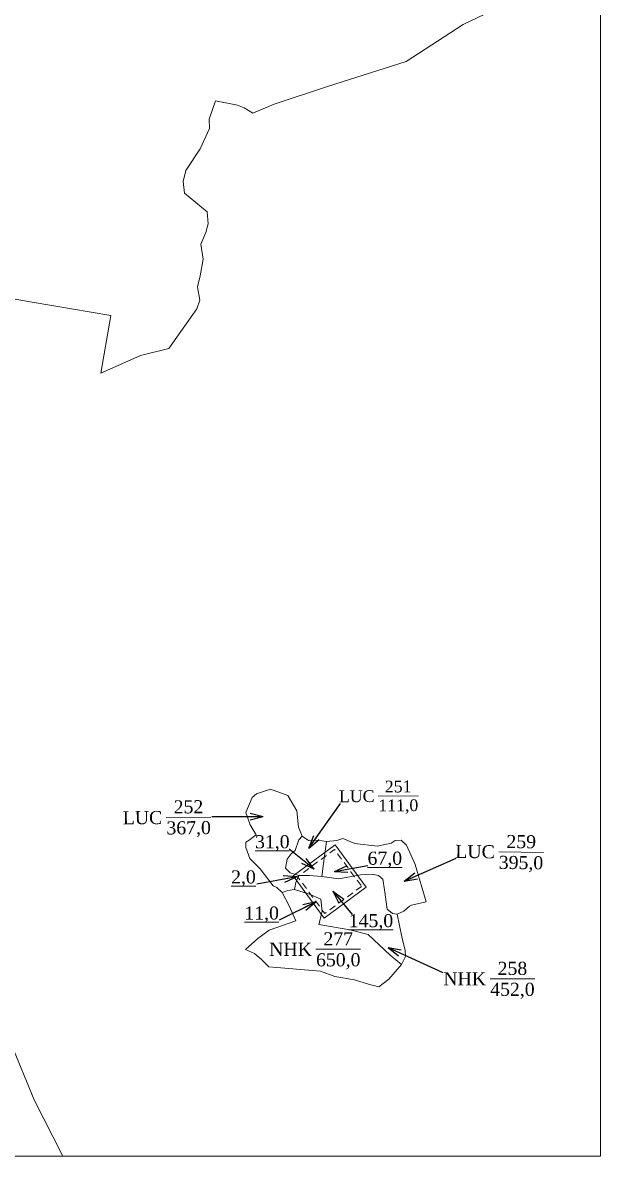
# Model space of a CAD drawing. Header units: metres. Extents: x 546437 to 547267, y 1842080 to 1842657.
# Drawn here: x 547090.6 to 547267.3, y 1842079.7 to 1842426.3 of the extents above; entities that cross this region are included whole.
import ezdxf
from ezdxf.enums import TextEntityAlignment as Align

# ---------------------------------------------------------------- set-up
doc = ezdxf.new("R2010")
doc.units = ezdxf.units.M
doc.header["$MEASUREMENT"] = 0
doc.linetypes.add('DGN Style 2', pattern=[3.355162, 2.013097, -1.342065])
for name, color, linetype, lineweight in [('Level 10', 7, 'Continuous', 0), ('Level 13', 7, 'Continuous', 0), ('Level 2', 7, 'Continuous', 0), ('Level 30', 7, 'Continuous', 0), ('Level 4', 7, 'Continuous', 0), ('Level 5', 7, 'Continuous', 0), ('Level 6', 7, 'Continuous', 0), ('Level 62', 7, 'Continuous', 0)]:
    doc.layers.add(name, color=color, linetype=linetype, lineweight=lineweight)
doc.styles.add('Style-STANDARD', font='STANDARD.shx')
doc.styles.add('Style-Times New Roman', font='times.ttf')
doc.dimstyles.get("Standard").update_dxf_attribs({"dimtxt": 0.18, "dimasz": 0.18, "dimexe": 0.18, "dimexo": 0.0625, "dimgap": 0.09, "dimtad": 0, "dimtih": 1, "dimtoh": 1, "dimdec": 4, "dimzin": 0, "dimdsep": 46, "dimtxsty": 'Standard', "dimcen": 0.09, "dimadec": 0, "dimazin": 0, "dimtfac": 1, "dimtdec": 4, "dimtofl": 0, "dimtmove": 0, "dimatfit": 3, "dimfxl": 1, "dimtolj": 1, "dimtzin": 0, "dimarcsym": 0})

# ---------------------------------------------------------------- blocks, each defined once
blk = doc.blocks.new('N_THUA_22')
at = {"layer": 'Level 13', "color": 1, "linetype": 'Continuous', "lineweight": 0}
blk.add_line((-0.609559, 0), (6.246441, 0), dxfattribs=at)
at = {"layer": 'Level 13', "color": 5, "linetype": 'Continuous', "lineweight": 0, "style": 'Style-Times New Roman'}
blk.add_text('277', height=2, dxfattribs=at).set_placement((2.818441, 1.6), align=Align.MIDDLE_CENTER)
at = {"layer": 'Level 2', "color": 3, "linetype": 'Continuous', "lineweight": 0, "style": 'Style-Times New Roman'}
blk.add_text('NHK', height=2, dxfattribs=at).set_placement((-1.209559, 0), align=Align.MIDDLE_RIGHT)
at = {"layer": 'Level 4', "color": 1, "linetype": 'Continuous', "lineweight": 0, "style": 'Style-Times New Roman'}
blk.add_text('650,0', height=2, dxfattribs=at).set_placement((2.818441, -1.6), align=Align.MIDDLE_CENTER)
blk = doc.blocks.new('N_THUA_23')
at = {"layer": 'Level 13', "color": 1, "linetype": 'Continuous', "lineweight": 0}
blk.add_line((-0.608567, 0), (6.247433, 0), dxfattribs=at)
at = {"layer": 'Level 13', "color": 5, "linetype": 'Continuous', "lineweight": 0, "style": 'Style-Times New Roman'}
blk.add_text('258', height=2, dxfattribs=at).set_placement((2.819433, 1.6), align=Align.MIDDLE_CENTER)
at = {"layer": 'Level 2', "color": 3, "linetype": 'Continuous', "lineweight": 0, "style": 'Style-Times New Roman'}
blk.add_text('NHK', height=2, dxfattribs=at).set_placement((-1.208567, 0), align=Align.MIDDLE_RIGHT)
at = {"layer": 'Level 4', "color": 1, "linetype": 'Continuous', "lineweight": 0, "style": 'Style-Times New Roman'}
blk.add_text('452,0', height=2, dxfattribs=at).set_placement((2.819433, -1.6), align=Align.MIDDLE_CENTER)
blk = doc.blocks.new('N_THUA_24')
at = {"layer": 'Level 13', "color": 1, "linetype": 'Continuous', "lineweight": 0}
blk.add_line((-0.793753, 0.183982), (5.885179, -1.364114), dxfattribs=at)
at = {"layer": 'Level 13', "color": 5, "linetype": 'Continuous', "lineweight": 0, "style": 'Style-Times New Roman'}
blk.add_text('259', height=2, rotation=346.949971, dxfattribs=at).set_placement((2.906996, 0.968611), align=Align.MIDDLE_CENTER)
at = {"layer": 'Level 2', "color": 3, "linetype": 'Continuous', "lineweight": 0, "style": 'Style-Times New Roman'}
blk.add_text('LUC', height=2, rotation=346.949971, dxfattribs=at).set_placement((-1.378257, 0.319463), align=Align.MIDDLE_RIGHT)
at = {"layer": 'Level 4', "color": 1, "linetype": 'Continuous', "lineweight": 0, "style": 'Style-Times New Roman'}
blk.add_text('395,0', height=2, rotation=346.949971, dxfattribs=at).set_placement((2.184431, -2.148743), align=Align.MIDDLE_CENTER)
blk = doc.blocks.new('N_THUA_25')
at = {"layer": 'Level 13', "color": 1, "linetype": 'Continuous', "lineweight": 0}
blk.add_line((-0.77819, -0.260846), (5.722342, 1.918104), dxfattribs=at)
at = {"layer": 'Level 13', "color": 5, "linetype": 'Continuous', "lineweight": 0, "style": 'Style-Times New Roman'}
blk.add_text('252', height=2, rotation=18.530922, dxfattribs=at).set_placement((1.96357, 2.345673), align=Align.MIDDLE_CENTER)
at = {"layer": 'Level 2', "color": 3, "linetype": 'Continuous', "lineweight": 0, "style": 'Style-Times New Roman'}
blk.add_text('LUC', height=2, rotation=18.530922, dxfattribs=at).set_placement((-1.347081, -0.451536), align=Align.MIDDLE_RIGHT)
at = {"layer": 'Level 4', "color": 1, "linetype": 'Continuous', "lineweight": 0, "style": 'Style-Times New Roman'}
blk.add_text('367,0', height=2, rotation=18.530922, dxfattribs=at).set_placement((2.980583, -0.688415), align=Align.MIDDLE_CENTER)
blk = doc.blocks.new('N_THUA_26')
at = {"layer": 'Level 13', "color": 1, "linetype": 'Continuous', "lineweight": 0}
blk.add_line((-0.58629, -0.5595), (3.877348, 3.700175), dxfattribs=at)
at = {"layer": 'Level 13', "color": 5, "linetype": 'Continuous', "lineweight": 0, "style": 'Style-Times New Roman'}
blk.add_text('251', height=1.8, rotation=43.660588, dxfattribs=at).set_placement((0.651374, 2.612094), align=Align.MIDDLE_CENTER)
at = {"layer": 'Level 2', "color": 3, "linetype": 'Continuous', "lineweight": 0, "style": 'Style-Times New Roman'}
blk.add_text('LUC', height=1.8, rotation=43.660588, dxfattribs=at).set_placement((-0.976949, -0.932308), align=Align.MIDDLE_RIGHT)
at = {"layer": 'Level 4', "color": 1, "linetype": 'Continuous', "lineweight": 0, "style": 'Style-Times New Roman'}
blk.add_text('111,0', height=1.8, rotation=43.660588, dxfattribs=at).set_placement((2.639683, 0.52858), align=Align.MIDDLE_CENTER)
blk = doc.blocks.new('TerminatorOpen_0.5')
at = {"color": 0, "linetype": 'ByBlock', "lineweight": -2}
for q in [(-1, 0.25), (-1, 0), (-1, -0.25)]:
    blk.add_line((0, 0), q, dxfattribs=at)

msp = doc.modelspace()

# ---------------------------------------------------------------- linework, layer by layer
at = {"layer": 'Level 10', "color": 7, "lineweight": 0, "flags": 128}
for points in [[(547067.18, 1842345.43), (547093.52, 1842340.81), (547117.6, 1842336.71), (547114.52, 1842319.17), (547126.66, 1842324.53), (547135.27, 1842326.62), (547143.9, 1842338.78), (547144.78, 1842341.43), (547144.05, 1842345.47), (547144.83, 1842348.83), (547145.8, 1842354.01), (547145.06, 1842358.59), (547146.59, 1842362.14), (547147.34, 1842364.74), (547147.06, 1842368.4), (547140.11, 1842374.12), (547139.7, 1842377.7), (547140.54, 1842381.06), (547144.91, 1842387.65), (547147.7, 1842393.95), (547147.67, 1842396.77), (547149.57, 1842402.41), (547156.31, 1842401.05), (547158.31, 1842400.21), (547161.03, 1842398.61), (547167.55, 1842401.36), (547183.85, 1842406.71), (547207.86, 1842414.42), (547225.35, 1842425.73), (547234.12, 1842429.83)], [(547169.94, 1842160.35), (547168.32, 1842161.91), (547167.24, 1842162.41), (547163.24, 1842167.59), (547160.09, 1842170.78), (547158.86, 1842174.08), (547158.84, 1842175.73), (547159.85, 1842176.34), (547162.04, 1842178.02), (547160.19, 1842181.1), (547158.82, 1842184.82), (547160.83, 1842189.39), (547162.14, 1842190.51), (547166.43, 1842191.91), (547171.73, 1842189.99), (547174.43, 1842185.36), (547174.95, 1842180.35), (547176.13, 1842177.6)], [(547175.1, 1842165.58), (547172.41, 1842166.41), (547170.94, 1842167.77), (547171.51, 1842170.56), (547172.68, 1842172.22), (547173.89, 1842173.18), (547175.11, 1842176.5), (547176.13, 1842177.6)], [(547176.13, 1842177.6), (547178.01, 1842176.3), (547180.9, 1842176.37), (547183.51, 1842175.93)], [(547183.51, 1842175.93), (547186.66, 1842176.22), (547188.55, 1842176.93), (547192.14, 1842175.38), (547199.05, 1842174.56), (547203.26, 1842175.5), (547204.51, 1842176.31), (547206.32, 1842176.35), (547207.99, 1842174.88), (547210.69, 1842168.98), (547214.02, 1842157.5), (547209.48, 1842156.53), (547208.88, 1842156.21), (547207.13, 1842154.65), (547205.11, 1842153.7)], [(547182.11, 1842165.28), (547182.62, 1842169.26), (547183.51, 1842175.93)], [(547173.69, 1842161.24), (547174.11, 1842163.39), (547175.1, 1842165.58)], [(547175.1, 1842165.58), (547178.32, 1842165.61), (547182.11, 1842165.28)], [(547182.11, 1842165.28), (547187.26, 1842164.53), (547193.88, 1842165.77), (547197.97, 1842165.92), (547199.48, 1842165.57), (547200.73, 1842164.5), (547201.31, 1842161.15), (547202.04, 1842155.29), (547203.72, 1842153.91), (547205.11, 1842153.7)], [(547169.94, 1842160.35), (547172.09, 1842156.33), (547174.19, 1842151.7), (547165.97, 1842148.91), (547162.49, 1842146.34), (547158.79, 1842142.92), (547161.46, 1842141.76), (547163.74, 1842139.79), (547165.86, 1842137.64), (547181.71, 1842136.34), (547186.09, 1842134.67), (547192.1, 1842133.63), (547196.63, 1842132.22), (547199.52, 1842131.54), (547202.58, 1842133.91), (547206.45, 1842138.32)], [(547169.94, 1842160.35), (547171.73, 1842160.95), (547173.69, 1842161.24)], [(547173.69, 1842161.24), (547178, 1842159.93), (547181.76, 1842158.32), (547182.16, 1842154.6), (547181.22, 1842150.57), (547190.62, 1842148.95), (547196.28, 1842147.52), (547202.96, 1842141.17), (547206.45, 1842138.32)], [(547206.45, 1842138.32), (547207.67, 1842140.8), (547207.55, 1842142.69), (547206.58, 1842146.79), (547205.11, 1842153.7)]]:
    msp.add_lwpolyline(points, dxfattribs=at)
at = {"layer": 'Level 10', "color": 3, "lineweight": 0, "flags": 128}
msp.add_lwpolyline([(547023.89, 1842314.59), (547031.49, 1842293.38), (547039.89, 1842272.03), (547038.83, 1842259.42), (547043.3, 1842239.49), (547045.6, 1842229.22), (547054.12, 1842191.26), (547063.73, 1842168.42), (547070.81, 1842154.68), (547082.27, 1842125.56), (547094.09, 1842097.02), (547102.847134, 1842079.7289)], dxfattribs=at)
at = {"layer": 'Level 30', "color": 5, "linetype": 'Continuous', "lineweight": 0, "flags": 128}
msp.add_lwpolyline([(547195.6625, 1842162.0167), (547186.1846, 1842174.9073), (547173.2939, 1842165.4294), (547182.7719, 1842152.5387), (547195.6625, 1842162.0167)], dxfattribs=at)
at = {"layer": 'Level 6', "color": 2, "linetype": 'DGN Style 2', "lineweight": 0, "flags": 128}
msp.add_lwpolyline([(547194.264467, 1842162.22999), (547182.98519, 1842153.93674), (547174.69194, 1842165.216103), (547185.971303, 1842173.509267), (547194.264467, 1842162.22999)], close=True, dxfattribs=at)
at = {"layer": 'Level 62', "color": 7, "linetype": 'Continuous', "lineweight": 0, "flags": 128}
msp.add_lwpolyline([(547267.292168, 1842657.228957), (547267.292168, 1842079.728957), (546437.292168, 1842079.728957), (546437.292168, 1842657.228957), (547267.292168, 1842657.228957)], dxfattribs=at)

# ---------------------------------------------------------------- block references
at = {"layer": 'Level 2', "color": 3, "linetype": 'Continuous', "lineweight": 0, "xscale": 2, "yscale": 2, "zscale": 2}
for name, p, rotation in [('N_THUA_26', (547200.91524, 1842189.863203), 316.767379), ('N_THUA_25', (547136.111497, 1842183.326441), 341.96738), ('N_THUA_24', (547237.835934, 1842172.782444), 12.403847)]:
    msp.add_blockref(name, p, dxfattribs=dict(at, rotation=rotation))
for name, p in [('N_THUA_22', (547181.480414, 1842143.003799)), ('N_THUA_23', (547234.763216, 1842133.986395))]:
    msp.add_blockref(name, p, dxfattribs=at)

# ---------------------------------------------------------------- texts
at = {"layer": 'Level 5', "color": 218, "linetype": 'Continuous', "lineweight": 0, "style": 'Style-Times New Roman'}
for s, p in [('%%u31,0%%U', (547166.952127, 1842175.896672)), ('%%u67,0%%U', (547201.369617, 1842170.855975)), ('%%u2,0%%U', (547158.125772, 1842165.136565)), ('%%u11,0%%U', (547163.682477, 1842154.10379)), ('%%u145,0%%U', (547197.128826, 1842151.776356))]:
    msp.add_text(s, height=4, dxfattribs=at).set_placement(p, align=Align.MIDDLE_CENTER)

# ---------------------------------------------------------------- leaders
at = {"layer": 'Level 5', "color": 3, "linetype": 'Continuous', "lineweight": 0}
for points in [[(547178.123063, 1842173.918079), (547187.799235, 1842187.56942)], [(547164.190316, 1842183.472247), (547148.466535, 1842183.472247)], [(547179.746718, 1842167.467678), (547172.144011, 1842173.654493)], [(547207.262573, 1842163.827278), (547223.187941, 1842170.821068)], [(547185.982703, 1842166.838555), (547196.158043, 1842168.644644)], [(547174.410835, 1842165.168895), (547162.25528, 1842162.951084)], [(547185.507534, 1842160.827065), (547191.353555, 1842153.698778)], [(547180.32867, 1842157.533286), (547169.001404, 1842151.884455)], [(547202.340492, 1842143.557413), (547219.120205, 1842135.910356)]]:
    msp.add_leader(points, dimstyle='Standard', override={"dimtxt": 4, "dimasz": 4, "dimgap": 2, "dimtad": 1, "dimtxsty": 'Style-STANDARD', "dimldrblk": 'TerminatorOpen_0.5'}, dxfattribs=at)

doc.saveas('drawing.dxf')
